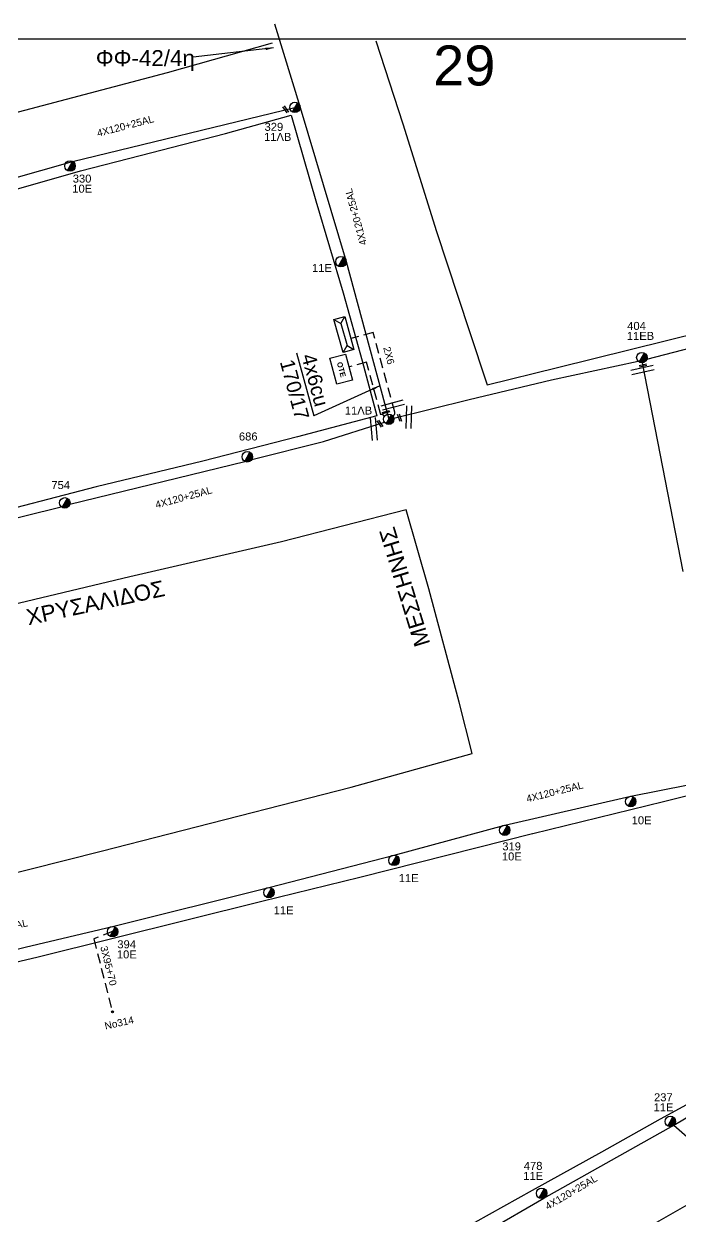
# Model space of a CAD drawing. Header units: millimetres. Extents: x 974 to 2037, y 106 to 580.
# Drawn here: x 1475.4 to 1557.4, y 411.8 to 560.8 of the extents above; entities that cross this region are included whole.
import ezdxf

# ---------------------------------------------------------------- set-up
doc = ezdxf.new("R2010")
doc.units = ezdxf.units.MM
doc.linetypes.add('DASHED', pattern=[19.05, 12.7, -6.35])
for name, color, linetype in [('Pillar OTE', 7, 'Continuous'), ('Εναέρια παροχή ΧΤ 4x25', 7, 'SYN_LINE'), ('Επιγραφές - Σχήματα', 7, 'Continuous'), ('Καλώδια ΧΤ   2x6AL', 7, 'DASHED'), ('Καλώδια ΧΤ   3x95+35 CU', 7, 'DASHED'), ('Μηχανική τομή', 7, 'Continuous'), ('Στύλος ΦΜ', 7, 'Continuous'), ('Στύλος ΦΜ @ 1', 7, 'Continuous'), ('Συνδέσεις', 7, 'Continuous'), ('Συνεστραμμένα ΧΤ   4x120+25 AL', 7, 'SYN_LINE'), ('Τομή', 7, 'Continuous'), ('Υποσταθμός πόλεως', 7, 'Continuous'), ('Υπόβαθρο ΔΕΗ', 7, 'Continuous'), ('Υπόγεια καλώδια Παροχών ΧΤ   4x50AL', 7, 'DASHED'), ('Υπόγεια καλώδια Παροχών ΧΤ   4x6', 7, 'DASHED')]:
    doc.layers.add(name, color=color, linetype=linetype)
doc.styles.get("Standard").update_dxf_attribs({"font": 'arial.ttf'})
doc.linetypes.add('SYN_LINE', pattern='A,0.5,-0.0001,["/\\/\\/\\/",Standard,S=0.1,R=0,X=0,Y=-0.05],-0.25', length=0.7501)
doc.dimstyles.new('ISO-25', dxfattribs={"dimtxt": 2.5, "dimasz": 2.5, "dimexe": 1.25, "dimexo": 0.625, "dimtad": 1, "dimtxsty": 'Standard', "dimcen": 2.5, "dimadec": 0, "dimazin": 0, "dimtfac": 1, "dimtmove": 0, "dimatfit": 3, "dimfxl": 1, "dimarcsym": 0})

# ---------------------------------------------------------------- blocks, each defined once
blk = doc.blocks.new('ΥΠΑΡΧΩΝ ΤΣΙΜΕΝΤΕΝΙΟΣ ΣΤΥΛΟΣ')
at = {"layer": 'Στύλος ΦΜ'}
blk.add_hatch(color=256, dxfattribs=at).paths.add_polyline_path([(-1.29, -2.28, 0.574793), (2.62, 0, 0.268822), (1.3, 2.27)])
blk.add_line((-1.29, -2.28), (1.3, 2.27), dxfattribs=at)
blk.add_circle((0, 0), 2.62, dxfattribs=at)
at = {"layer": 'Στύλος ΦΜ', "flags": 4}
for tag, p in [('ΑΡΙΘΜΟΣ', (-4.68, 8.05)), ('ΤΥΠΟΣ', (-4.91, 3.03))]:
    blk.add_attdef(tag, p, '', height=4, dxfattribs=at)
blk = doc.blocks.new('ΤΟΜΗ')
at = {"layer": 'Τομή', "ltscale": 40}
for p, q in [((-5.68, 0), (5.68, 0)), ((5.68, -2.33), (-5.68, -2.33))]:
    blk.add_line(p, q, dxfattribs=at)
blk = doc.blocks.new('ΜΗΧΑΝΙΚΗ ΤΟΜΗ')
at = {"layer": 'Μηχανική τομή', "ltscale": 40}
for p, q in [((-1.89, 0.78), (1.89, 0.78)), ((1.89, 0), (-1.89, 0))]:
    blk.add_line(p, q, dxfattribs=at)
blk = doc.blocks.new('ΥΠΟΣΤΑΘΜΟΣ ΠΟΛΕΩΣ')
at = {"layer": 'Υποσταθμός πόλεως', "linetype": 'Continuous', "ltscale": 40}
blk.add_lwpolyline([(-8.57, 2.82), (8.57, 2.82), (8.57, -2.82), (-8.57, -2.82)], close=True, dxfattribs=at)
for points in [[(-5.75, 0), (-8.57, 2.82)], [(5.75, 0), (8.57, 2.82)], [(-8.57, -2.82), (-5.75, 0)], [(-5.75, 0), (5.75, 0)], [(8.57, -2.82), (5.75, 0)]]:
    blk.add_lwpolyline(points, dxfattribs=at)
at = {"layer": 'Υποσταθμός πόλεως', "linetype": 'SYN_LINE', "ltscale": 40, "flags": 1}
for tag, p in [('ΜΕΤΑΣΧΗΜΑΤΙΣΜΟΣ', (10.6, 2.39)), ('ΙΣΧΥΣ', (10.58, -0.41)), ('ΑΡΙΘΜΟΣ', (10.7, -3.13))]:
    blk.add_attdef(tag, p, '', height=1.8, dxfattribs=at)
blk = doc.blocks.new('_ΣΥΝΔΕΣΗ')
at = {"layer": 'Συνδέσεις', "linetype": 'SYN_LINE', "ltscale": 40}
blk.add_hatch(color=256, dxfattribs=at).paths.add_polyline_path([(0.5, -0.01, 1), (-0.5, -0.01, 1)])
at = {"layer": 'Συνδέσεις'}
blk.add_circle((0, -0.01), 0.5, dxfattribs=at)
blk = doc.blocks.new('PILLAR ΟΤΕ')
at = {"layer": 'Pillar OTE', "ltscale": 40}
blk.add_lwpolyline([(-3.31, 2.02), (3.39, 2.02), (3.39, -1.99), (-3.31, -1.99)], close=True, dxfattribs=at)
at = {"layer": 'Pillar OTE', "insert": (-1.81, 0.71), "char_height": 1.3575, "width": 109.961, "attachment_point": 1}
blk.add_mtext('{\\fArial|b1|i0|c161|p34;OTE}', dxfattribs=at)

msp = doc.modelspace()

# ---------------------------------------------------------------- linework, layer by layer
at = {"layer": 'Εναέρια παροχή ΧΤ 4x25', "color": 5, "ltscale": 10}
msp.add_lwpolyline([(1556.63, 423.16), (1563.25, 417.39)], dxfattribs=at)
at = {"layer": 'Επιγραφές - Σχήματα'}
msp.add_lwpolyline([(990.2, 120.29), (1881.98, 120.29), (1881.98, 558.89), (990.2, 558.89)], close=True, dxfattribs=at)
at = {"layer": 'Επιγραφές - Σχήματα', "ltscale": 5}
msp.add_lwpolyline([(1509.47, 519.72), (1511.62, 511.81)], dxfattribs=at)
at = {"layer": 'Καλώδια ΧΤ   2x6AL', "ltscale": 0.1}
msp.add_lwpolyline([(1521.5, 511.82, 0.402167), (1521.75, 512.28), (1519.07, 522.24), (1516.27, 521.49)], format="xyb", dxfattribs=at)
at = {"layer": 'Καλώδια ΧΤ   3x95+35 CU', "color": 173, "ltscale": 0.1}
msp.add_lwpolyline([(1486.5, 447.36), (1484.15, 446.48), (1486.48, 437.27)], dxfattribs=at)
at = {"layer": 'Συνεστραμμένα ΧΤ   4x120+25 AL', "color": 85, "ltscale": 13}
msp.add_lwpolyline([(1506.73, 560.82), (1509.94, 550.38), (1515.69, 531.1), (1521, 511.4)], dxfattribs=at)
at = {"layer": 'Συνεστραμμένα ΧΤ   4x120+25 AL', "color": 85, "ltscale": 10}
msp.add_lwpolyline([(1465.63, 539.11), (1481.5, 543.62), (1509.28, 550.38)], dxfattribs=at)
at = {"layer": 'Συνεστραμμένα ΧΤ   4x120+25 AL', "color": 27, "ltscale": 10}
msp.add_lwpolyline([(1553.24, 518.91), (1572.69, 523.96)], dxfattribs=at)
at = {"layer": 'Συνεστραμμένα ΧΤ   4x120+25 AL', "color": 27, "ltscale": 15}
msp.add_lwpolyline([(1521.64, 511.53), (1531.05, 513.87), (1541.33, 516.33), (1552.14, 518.67)], dxfattribs=at)
at = {"layer": 'Συνεστραμμένα ΧΤ   4x120+25 AL', "color": 30, "ltscale": 10}
msp.add_lwpolyline([(1557.77, 492.38), (1552.69, 518.46)], dxfattribs=at)
at = {"layer": 'Συνεστραμμένα ΧΤ   4x120+25 AL', "color": 133, "ltscale": 10}
for points in [[(1503.89, 506.37), (1512.84, 508.61), (1520.45, 511.04)], [(1481.17, 500.81), (1503.01, 506.14)], [(1449.91, 493.06), (1470.78, 498.15), (1480.09, 500.47)]]:
    msp.add_lwpolyline(points, dxfattribs=at)
at = {"layer": 'Συνεστραμμένα ΧΤ   4x120+25 AL', "color": 173, "ltscale": 10}
msp.add_lwpolyline([(1461.63, 441.99), (1475.56, 445.44), (1486.5, 448.01), (1506.03, 452.89), (1521.66, 456.92), (1535.49, 460.68), (1551.23, 464.28), (1565.79, 467.17)], dxfattribs=at)
at = {"layer": 'Συνεστραμμένα ΧΤ   4x120+25 AL', "color": 5, "ltscale": 10}
msp.add_lwpolyline([(1500.9, 391.51), (1526.29, 405.88), (1540.38, 414.06), (1556.63, 423.16), (1573.2, 432.99)], dxfattribs=at)
at = {"layer": 'Υπόβαθρο ΔΕΗ'}
for points in [[(1456.45, 559.23), (1453.8, 549.43), (1457.01, 545.32), (1473.31, 549.44), (1493.35, 554.75), (1506.49, 558.46)], [(1519.4, 558.7), (1522.74, 548.32), (1526.98, 534.86), (1531.03, 522.51), (1533.28, 515.69), (1542.07, 517.85), (1560.24, 522.35), (1580.22, 527.38), (1599.68, 532.65), (1611.27, 535.6), (1617.36, 537.11), (1619.19, 537.69), (1620.56, 538.49), (1621.55, 539.42), (1622.32, 540.57), (1622.61, 541.75), (1622.55, 543.34), (1622.14, 544.94), (1621.55, 546.81), (1617.98, 558.47)], [(1453.64, 534.79), (1462.33, 536.98), (1474.8, 540.26), (1482.47, 542.43), (1489.95, 544.36), (1500.6, 547.11), (1508.81, 549.4), (1511.91, 538.7), (1515.29, 527.21), (1517.66, 518.69), (1519.51, 511.84), (1509.61, 509.21), (1497.79, 506.17), (1484.45, 502.96), (1469.36, 499.05), (1457.9, 496.11), (1450.14, 494.32), (1451.25, 507.3), (1452.42, 520.93), (1453.64, 534.79)], [(1447.08, 459.59), (1446.22, 447.64), (1446.27, 447.59), (1446.54, 447.65), (1456.68, 450.18), (1471.65, 454.04), (1485.09, 457.43), (1493.53, 459.59), (1516.31, 465.44), (1531.41, 469.63), (1529.79, 476.05), (1526, 490.2), (1523.17, 500.07), (1507.58, 496.08), (1488.66, 491.7), (1464.71, 486), (1449.03, 482.3), (1448.16, 472.79), (1447.08, 459.59)], [(1564.96, 466.02), (1555.33, 463.57), (1539, 459.59)], [(1538.97, 459.59), (1532.03, 457.84), (1517.4, 454.14), (1505.14, 451.11), (1477.22, 444.18), (1470.46, 442.58), (1454.7, 438.63), (1445.81, 436.45), (1445.1, 425.77), (1449.84, 421.86), (1460.85, 413.06), (1469.64, 406.04)], [(1528.22, 409.07), (1538.95, 415.06), (1547.61, 419.85), (1554.96, 423.97), (1561.52, 427.57)], [(1504.72, 382.89), (1536.41, 400.73), (1560.31, 414.37), (1572.65, 421.5), (1586.39, 389.91), (1562.72, 369.51), (1548.83, 357.15), (1543.13, 352.03), (1538.13, 348.21), (1533.16, 344.13), (1521.93, 355.98), (1516.08, 362.17), (1509.54, 369.3), (1503.28, 375.83)]]:
    msp.add_lwpolyline(points, dxfattribs=at)
at = {"layer": 'Υπόγεια καλώδια Παροχών ΧΤ   4x6', "color": 133, "linetype": 'DASHED', "ltscale": 0.1}
msp.add_lwpolyline([(1520.43, 511.73, 0.472643), (1519.99, 511.97), (1518.22, 518.54), (1516.09, 517.97)], format="xyb", dxfattribs=at)

# ---------------------------------------------------------------- block references
at = {"layer": 'Pillar OTE', "xscale": 0.5, "yscale": 0.5, "zscale": 0.5, "rotation": 285.1042973776654}
msp.add_blockref('PILLAR ΟΤΕ', (1515.05, 517.68), dxfattribs=at)
at = {"layer": 'Μηχανική τομή'}
for p, xscale, yscale, zscale, rotation in [((1508.2, 550.18), 0.2500000000000159, 0.2500000000000159, 0.2500000000000159, 126.5141861636634), ((1552.74, 518.21), 0.2500000000000573, 0.2500000000000573, 0.2500000000000573, 192.9452069973507), ((1519.98, 510.9), 0.2500000000001619, 0.2500000000001619, 0.2500000000001619, 123.5633993667942), ((1520.64, 512.38), 0.2500000000000411, 0.2500000000000411, 0.2500000000000411, 194.9084315051886), ((1522.44, 511.62), 0.2500000000001595, 0.2500000000001595, 0.2500000000001595, 109.7159019464334)]:
    msp.add_blockref('ΜΗΧΑΝΙΚΗ ΤΟΜΗ', p, dxfattribs=dict(at, xscale=xscale, yscale=yscale, zscale=zscale, rotation=rotation))
at = {"layer": 'Στύλος ΦΜ @ 1', "ltscale": 40}
ref = msp.add_blockref('ΥΠΑΡΧΩΝ ΤΣΙΜΕΝΤΕΝΙΟΣ ΣΤΥΛΟΣ', (1509.28, 550.38), dxfattribs=dict(at, xscale=0.25, yscale=0.25, zscale=0.25))
ref.add_attrib('ΤΥΠΟΣ', '11ΛB', (1505.42, 546.19), dxfattribs={"layer": 'Στύλος ΦΜ', "height": 1, "flags": 4})
ref.add_attrib('ΑΡΙΘΜΟΣ', '329', (1505.48, 547.45), dxfattribs={"layer": 'Στύλος ΦΜ', "height": 1, "flags": 4})
ref = msp.add_blockref('ΥΠΑΡΧΩΝ ΤΣΙΜΕΝΤΕΝΙΟΣ ΣΤΥΛΟΣ', (1481.18, 543.05), dxfattribs=dict(at, xscale=0.25, yscale=0.25, zscale=0.25))
ref.add_attrib('ΤΥΠΟΣ', '10E', (1481.46, 539.72), dxfattribs={"layer": 'Στύλος ΦΜ', "height": 1, "flags": 4})
ref.add_attrib('ΑΡΙΘΜΟΣ', '330', (1481.52, 540.98), dxfattribs={"layer": 'Στύλος ΦΜ', "height": 1, "flags": 4})
ref = msp.add_blockref('ΥΠΑΡΧΩΝ ΤΣΙΜΕΝΤΕΝΙΟΣ ΣΤΥΛΟΣ', (1515.03, 531.1), dxfattribs=dict(at, xscale=0.25, yscale=0.25, zscale=0.25))
ref.add_attrib('ΤΥΠΟΣ', '11E', (1511.41, 529.81), dxfattribs={"layer": 'Στύλος ΦΜ', "height": 1, "flags": 4})
ref = msp.add_blockref('ΥΠΑΡΧΩΝ ΤΣΙΜΕΝΤΕΝΙΟΣ ΣΤΥΛΟΣ', (1552.62, 519.11), dxfattribs=dict(at, xscale=0.25, yscale=0.25, zscale=0.25))
ref.add_attrib('ΤΥΠΟΣ', '11EB', (1550.74, 521.32), dxfattribs={"layer": 'Στύλος ΦΜ', "height": 1, "flags": 4})
ref.add_attrib('ΑΡΙΘΜΟΣ', '404', (1550.79, 522.57), dxfattribs={"layer": 'Στύλος ΦΜ', "height": 1, "flags": 4})
ref = msp.add_blockref('ΥΠΑΡΧΩΝ ΤΣΙΜΕΝΤΕΝΙΟΣ ΣΤΥΛΟΣ', (1521, 511.4), dxfattribs=dict(at, xscale=0.25, yscale=0.25, zscale=0.25))
ref.add_attrib('ΤΥΠΟΣ', '11ΛB', (1515.51, 511.99), dxfattribs={"layer": 'Στύλος ΦΜ', "height": 1, "flags": 4})
ref = msp.add_blockref('ΥΠΑΡΧΩΝ ΤΣΙΜΕΝΤΕΝΙΟΣ ΣΤΥΛΟΣ', (1503.33, 506.71), dxfattribs=dict(at, xscale=0.25, yscale=0.25, zscale=0.25))
ref.add_attrib('ΤΥΠΟΣ', '686', (1502.28, 508.75), dxfattribs={"layer": 'Στύλος ΦΜ', "height": 1, "flags": 4})
ref = msp.add_blockref('ΥΠΑΡΧΩΝ ΤΣΙΜΕΝΤΕΝΙΟΣ ΣΤΥΛΟΣ', (1480.53, 500.95), dxfattribs=dict(at, xscale=0.25, yscale=0.25, zscale=0.25))
ref.add_attrib('ΤΥΠΟΣ', '754', (1478.85, 502.68), dxfattribs={"layer": 'Στύλος ΦΜ', "height": 1, "flags": 4})
ref = msp.add_blockref('ΥΠΑΡΧΩΝ ΤΣΙΜΕΝΤΕΝΙΟΣ ΣΤΥΛΟΣ', (1551.23, 463.62), dxfattribs=dict(at, xscale=0.25, yscale=0.25, zscale=0.25))
ref.add_attrib('ΤΥΠΟΣ', '10E', (1551.35, 460.78), dxfattribs={"layer": 'Στύλος ΦΜ', "height": 1, "flags": 4})
ref = msp.add_blockref('ΥΠΑΡΧΩΝ ΤΣΙΜΕΝΤΕΝΙΟΣ ΣΤΥΛΟΣ', (1535.49, 460.03), dxfattribs=dict(at, xscale=0.25, yscale=0.25, zscale=0.25))
ref.add_attrib('ΤΥΠΟΣ', '10E', (1535.13, 456.26), dxfattribs={"layer": 'Στύλος ΦΜ', "height": 1, "flags": 4})
ref.add_attrib('ΑΡΙΘΜΟΣ', '319', (1535.19, 457.52), dxfattribs={"layer": 'Στύλος ΦΜ', "height": 1, "flags": 4})
ref = msp.add_blockref('ΥΠΑΡΧΩΝ ΤΣΙΜΕΝΤΕΝΙΟΣ ΣΤΥΛΟΣ', (1521.66, 456.27), dxfattribs=dict(at, xscale=0.25, yscale=0.25, zscale=0.25))
ref.add_attrib('ΤΥΠΟΣ', '11E', (1522.25, 453.56), dxfattribs={"layer": 'Στύλος ΦΜ', "height": 1, "flags": 4})
ref = msp.add_blockref('ΥΠΑΡΧΩΝ ΤΣΙΜΕΝΤΕΝΙΟΣ ΣΤΥΛΟΣ', (1506.03, 452.24), dxfattribs=dict(at, xscale=0.25, yscale=0.25, zscale=0.25))
ref.add_attrib('ΤΥΠΟΣ', '11E', (1506.62, 449.53), dxfattribs={"layer": 'Στύλος ΦΜ', "height": 1, "flags": 4})
ref = msp.add_blockref('ΥΠΑΡΧΩΝ ΤΣΙΜΕΝΤΕΝΙΟΣ ΣΤΥΛΟΣ', (1486.5, 447.36), dxfattribs=dict(at, xscale=0.25, yscale=0.25, zscale=0.25))
ref.add_attrib('ΤΥΠΟΣ', '10E', (1487.03, 444.02), dxfattribs={"layer": 'Στύλος ΦΜ', "height": 1, "flags": 4})
ref.add_attrib('ΑΡΙΘΜΟΣ', '394', (1487.09, 445.28), dxfattribs={"layer": 'Στύλος ΦΜ', "height": 1, "flags": 4})
ref = msp.add_blockref('ΥΠΑΡΧΩΝ ΤΣΙΜΕΝΤΕΝΙΟΣ ΣΤΥΛΟΣ', (1556.18, 423.64), dxfattribs=dict(at, xscale=0.25, yscale=0.25, zscale=0.25))
ref.add_attrib('ΤΥΠΟΣ', '11E', (1554.08, 424.9), dxfattribs={"layer": 'Στύλος ΦΜ', "height": 1, "flags": 4})
ref.add_attrib('ΑΡΙΘΜΟΣ', '237', (1554.14, 426.16), dxfattribs={"layer": 'Στύλος ΦΜ', "height": 1, "flags": 4})
ref = msp.add_blockref('ΥΠΑΡΧΩΝ ΤΣΙΜΕΝΤΕΝΙΟΣ ΣΤΥΛΟΣ', (1540.1, 414.66), dxfattribs=dict(at, xscale=0.25, yscale=0.25, zscale=0.25))
ref.add_attrib('ΤΥΠΟΣ', '11E', (1537.81, 416.34), dxfattribs={"layer": 'Στύλος ΦΜ', "height": 1, "flags": 4})
ref.add_attrib('ΑΡΙΘΜΟΣ', '478', (1537.87, 417.59), dxfattribs={"layer": 'Στύλος ΦΜ', "height": 1, "flags": 4})
at = {"layer": 'Συνδέσεις', "xscale": 0.25, "yscale": 0.25, "zscale": 0.25}
msp.add_blockref('_ΣΥΝΔΕΣΗ', (1486.49, 437.35), dxfattribs=at)
at = {"layer": 'Τομή'}
for p, xscale, yscale, zscale, rotation in [((1552.77, 517.28), 0.2500000000000011, 0.2500000000000011, 0.2500000000000011, 192.8424138026061), ((1521.58, 512.9), 0.2500000000000603, 0.2500000000000603, 0.2500000000000603, 194.9321987229905), ((1523.8, 511.65), 0.2500000000000987, 0.2500000000000987, 0.2500000000000987, 268.9033979319703), ((1519.43, 510.19), 0.2500000000000996, 0.2500000000000996, 0.2500000000000996, 274.6006791645377)]:
    msp.add_blockref('ΤΟΜΗ', p, dxfattribs=dict(at, xscale=xscale, yscale=yscale, zscale=zscale, rotation=rotation))
at = {"layer": 'Υποσταθμός πόλεως', "xscale": 0.2499999999998626, "yscale": 0.2499999999998626, "zscale": 0.2499999999998626, "rotation": 285.5538491545424}
msp.add_blockref('ΥΠΟΣΤΑΘΜΟΣ ΠΟΛΕΩΣ', (1515.4, 521.99), dxfattribs=at)

# ---------------------------------------------------------------- texts
at = {"layer": 'Επιγραφές - Σχήματα', "linetype": 'SYN_LINE', "ltscale": 5, "insert": (1484.4, 557.54), "char_height": 2, "width": 9.9499, "attachment_point": 1}
msp.add_mtext('ΦΦ-42/4η', dxfattribs=at)
at = {"layer": 'Επιγραφές - Σχήματα', "ltscale": 5, "insert": (1526.55, 558.12), "char_height": 5, "width": 5.3758, "attachment_point": 1}
msp.add_mtext('29', dxfattribs=at)
at = {"layer": 'Επιγραφές - Σχήματα', "ltscale": 0.1, "char_height": 2, "attachment_point": 1}
for s, insert, width, rotation in [('ΜΕΣΣΗΝΗΣ', (1524.29, 482.77), 27.6397, 107.0684), ('ΧΡΥΣΑΛΙΔΟΣ', (1475.55, 487.6), 26.987, 12.1458)]:
    msp.add_mtext(s, dxfattribs=dict(at, insert=insert, width=width, rotation=rotation))
at = {"layer": 'Επιγραφές - Σχήματα', "color": 7, "insert": (1485.41, 435.99), "char_height": 0.9, "width": 84.1859, "attachment_point": 1, "rotation": 12.8251}
msp.add_mtext('No314', dxfattribs=at)
at = {"layer": 'Καλώδια ΧΤ   2x6AL', "ltscale": 0.1, "insert": (1521.18, 520.56), "char_height": 0.9, "width": 6.1513, "attachment_point": 1, "rotation": 284.5194}
msp.add_mtext('2X6', dxfattribs=at)
at = {"layer": 'Καλώδια ΧΤ   3x95+35 CU', "color": 7, "insert": (1485.83, 445.66), "char_height": 0.9, "width": 84.1859, "attachment_point": 1, "rotation": 283.852}
msp.add_mtext('3X95+70', dxfattribs=at)
at = {"layer": 'Συνεστραμμένα ΧΤ   4x120+25 AL', "color": 7, "char_height": 0.9, "width": 84.1859, "attachment_point": 1}
for insert, rotation in [((1484.45, 547.57), 14.6883), ((1517.42, 533.05), 105.2181), ((1491.73, 501.12), 15.2181), ((1538.08, 464.38), 14.1631), ((1468.64, 447.43), 11.8226), ((1540.41, 413.33), 30.5311)]:
    msp.add_mtext('4X120+25AL', dxfattribs=dict(at, insert=insert, rotation=rotation))
at = {"layer": 'Υπόγεια καλώδια Παροχών ΧΤ   4x50AL', "color": 7, "ltscale": 0.2, "char_height": 1.8, "attachment_point": 1, "rotation": 285}
for s, insert in [('170/17', (1509.12, 519.06)), ('4x6cu', (1511.81, 519.78))]:
    msp.add_mtext_dynamic_manual_height_columns(s, width=1.8, gutter_width=12.5, heights=[0.118], dxfattribs=dict(at, insert=insert))

# ---------------------------------------------------------------- leaders
at = {"layer": 'Επιγραφές - Σχήματα', "ltscale": 40}
for points in [[(1506.6, 557.81), (1496.56, 556.65)], [(1519.88, 515.57), (1511.62, 511.81)]]:
    msp.add_leader(points, dimstyle='ISO-25', override={"dimasz": 1, "dimtad": 0}, dxfattribs=at)

doc.saveas('drawing.dxf')
